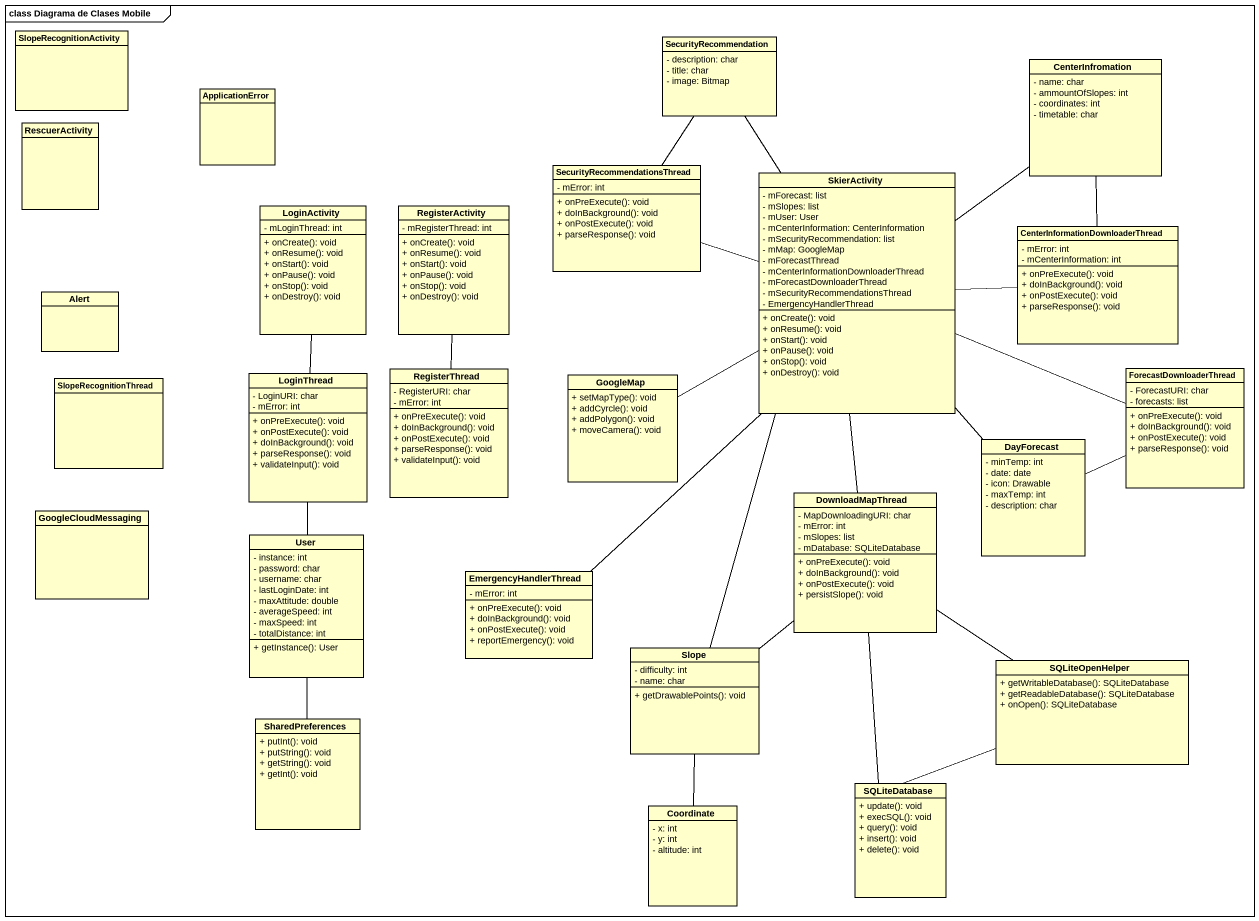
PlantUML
@startuml
mainframe class Diagrama de Clases Mobile
hide circle
hide empty members
skinparam classAttributeIconSize 0
class SlopeRecognitionActivity
class SecurityRecommendation {
  - description: char
  - title: char
  - image: Bitmap
}
class ApplicationError
class CenterInfromation {
  - name: char
  - ammountOfSlopes: int
  - coordinates: int
  - timetable: char
}
class RescuerActivity
class "SecurityRecommendationsThread" as SecurityRecommendationsThrea {
  - mError: int
  + onPreExecute(): void
  + doInBackground(): void
  + onPostExecute(): void
  + parseResponse(): void
}
class LoginActivity {
  - mLoginThread: int
  + onCreate(): void
  + onResume(): void
  + onStart(): void
  + onPause(): void
  + onStop(): void
  + onDestroy(): void
}
class RegisterActivity {
  - mRegisterThread: int
  + onCreate(): void
  + onResume(): void
  + onStart(): void
  + onPause(): void
  + onStop(): void
  + onDestroy(): void
}
class SkierActivity {
  - mForecast: list
  - mSlopes: list
  - mUser: User
  - mCenterInformation: CenterInformation
  - mSecurityRecommendation: list
  - mMap: GoogleMap
  - mForecastThread
  - mCenterInformationDownloaderThread
  - mForecastDownloaderThread
  - mSecurityRecommendationsThread
  - EmergencyHandlerThread
  + onCreate(): void
  + onResume(): void
  + onStart(): void
  + onPause(): void
  + onStop(): void
  + onDestroy(): void
}
class "CenterInformationDownloaderThread" as CenterInformationDownloaderT {
  - mError: int
  - mCenterInformation: int
  + onPreExecute(): void
  + doInBackground(): void
  + onPostExecute(): void
  + parseResponse(): void
}
class Alert
class SlopeRecognitionThread
class LoginThread {
  - LoginURI: char
  - mError: int
  + onPreExecute(): void
  + onPostExecute(): void
  + doInBackground(): void
  + parseResponse(): void
  + validateInput(): void
}
class RegisterThread {
  - RegisterURI: char
  - mError: int
  + onPreExecute(): void
  + doInBackground(): void
  + onPostExecute(): void
  + parseResponse(): void
  + validateInput(): void
}
class GoogleMap {
  + setMapType(): void
  + addCyrcle(): void
  + addPolygon(): void
  + moveCamera(): void
}
class ForecastDownloaderThread {
  - ForecastURI: char
  - forecasts: list
  + onPreExecute(): void
  + doInBackground(): void
  + onPostExecute(): void
  + parseResponse(): void
}
class DayForecast {
  - minTemp: int
  - date: date
  - icon: Drawable
  - maxTemp: int
  - description: char
}
class GoogleCloudMessaging
class DownloadMapThread {
  - MapDownloadingURI: char
  - mError: int
  - mSlopes: list
  - mDatabase: SQLiteDatabase
  + onPreExecute(): void
  + doInBackground(): void
  + onPostExecute(): void
  + persistSlope(): void
}
class User {
  - instance: int
  - password: char
  - username: char
  - lastLoginDate: int
  - maxAttitude: double
  - averageSpeed: int
  - maxSpeed: int
  - totalDistance: int
  + getInstance(): User
}
class EmergencyHandlerThread {
  - mError: int
  + onPreExecute(): void
  + doInBackground(): void
  + onPostExecute(): void
  + reportEmergency(): void
}
class Slope {
  - difficulty: int
  - name: char
  + getDrawablePoints(): void
}
class SQLiteOpenHelper {
  + getWritableDatabase(): SQLiteDatabase
  + getReadableDatabase(): SQLiteDatabase
  + onOpen(): SQLiteDatabase
}
class SharedPreferences {
  + putInt(): void
  + putString(): void
  + getString(): void
  + getInt(): void
}
class SQLiteDatabase {
  + update(): void
  + execSQL(): void
  + query(): void
  + insert(): void
  + delete(): void
}
class Coordinate {
  - x: int
  - y: int
  - altitude: int
}
SecurityRecommendation -- SecurityRecommendationsThrea
SecurityRecommendation -- SkierActivity
CenterInfromation -- SkierActivity
SecurityRecommendationsThrea -right- SkierActivity
LoginActivity -- LoginThread
RegisterActivity -- RegisterThread
SkierActivity -- DayForecast
SkierActivity -- DownloadMapThread
SkierActivity -- Slope
CenterInformationDownloaderT -up- CenterInfromation
CenterInformationDownloaderT -left- SkierActivity
LoginThread -- User
GoogleMap -right- SkierActivity
ForecastDownloaderThread -left- SkierActivity
ForecastDownloaderThread -left- DayForecast
DownloadMapThread -- Slope
DownloadMapThread -- SQLiteOpenHelper
DownloadMapThread -- SQLiteDatabase
EmergencyHandlerThread -up- SkierActivity
Slope -- Coordinate
SQLiteOpenHelper -- SQLiteDatabase
SharedPreferences -up- User
@enduml
